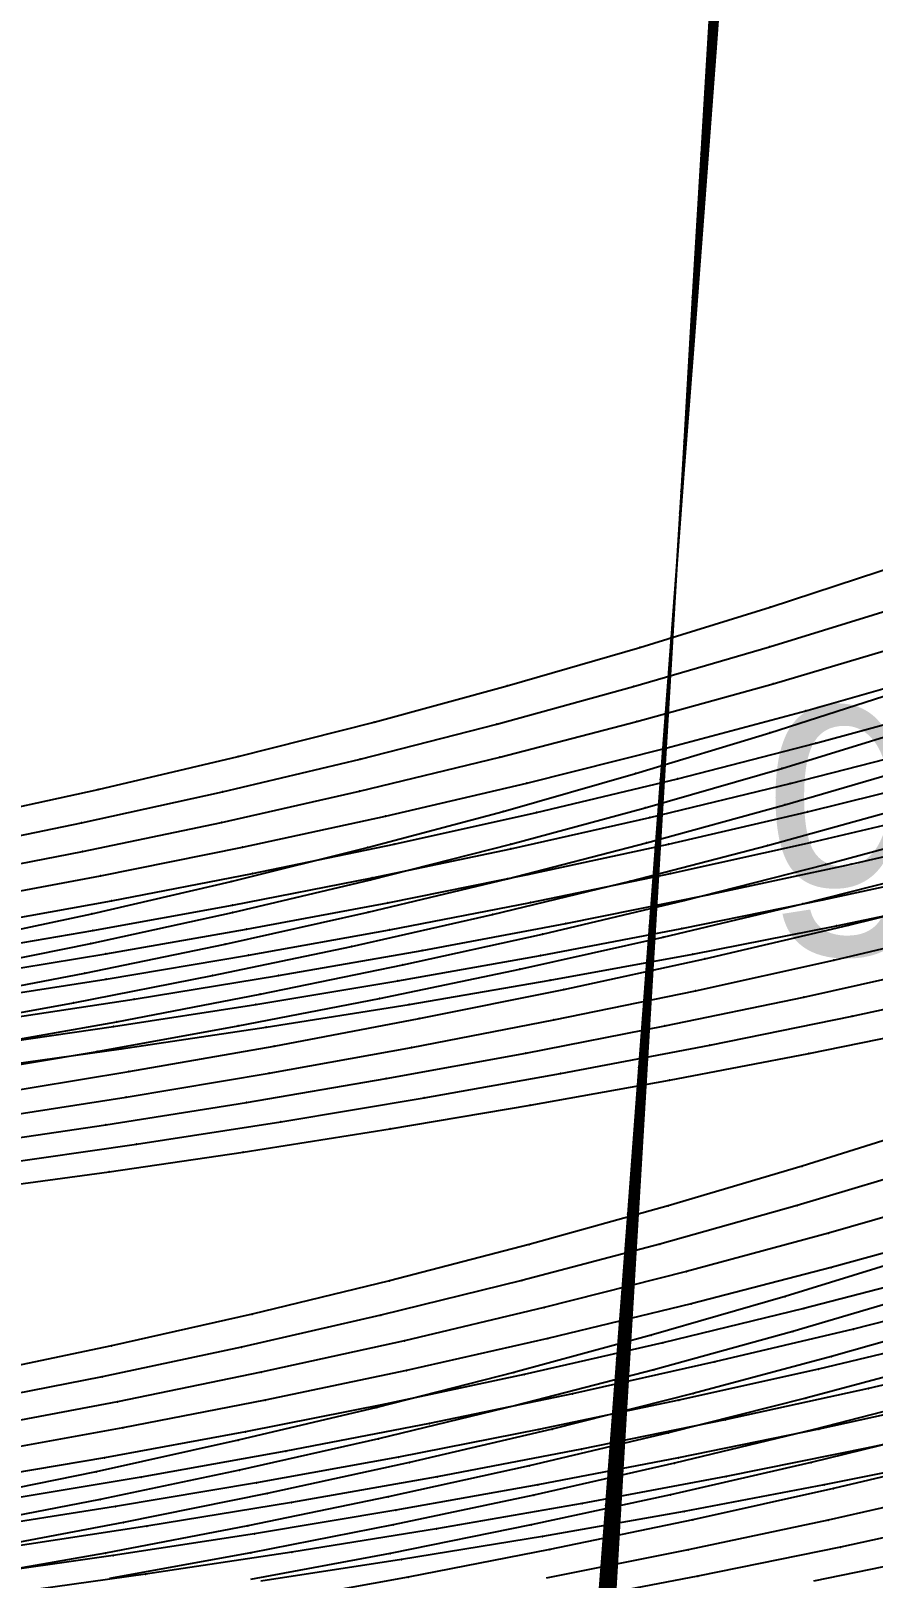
# Model space of a CAD drawing. Extents: x -2408 to 1029, y -526 to 2095.
# Drawn here: x 74.6 to 163.9, y 758.6 to 922.5 of the extents above; entities that cross this region are included whole.
import ezdxf

# ---------------------------------------------------------------- set-up
doc = ezdxf.new("R2010")
doc.units = 0
doc.layers.add('TEXT', color=7, linetype='Continuous')

# ---------------------------------------------------------------- blocks, each defined once
blk = doc.blocks.new(' -30')
at = {"layer": '1'}
for points in [[(73.717036, 1011.77609), (88.621168, 1015.021706), (103.469701, 1018.514085), (117.89867, 1022.167002), (132.006587, 1025.996081), (146.046572, 1030.066786), (159.896121, 1034.343554), (173.786965, 1038.89631)], [(175.89827, 965.724167), (161.474439, 961.294645), (147.270055, 957.182145), (132.709902, 953.223638), (118.164563, 949.522165), (103.484284, 946.035751), (88.398786, 942.707071), (73.615428, 939.68744)]]:
    blk.add_lwpolyline(points, dxfattribs=at)
at = {"layer": '14'}
for points in [[(72.836435, 998.623553), (87.952669, 1001.852721), (102.740143, 1005.267383), (117.185724, 1008.860491), (131.56911, 1012.69644), (145.60942, 1016.694667), (159.855558, 1021.012956), (174.025488, 1025.573994)], [(177.890002, 979.692252), (163.289057, 975.10716), (149.057305, 970.891915), (134.311954, 966.791847), (119.499399, 962.940196), (104.958488, 959.413145), (90.028472, 956.046163), (75.046687, 952.918675)]]:
    blk.add_lwpolyline(points, dxfattribs=at)
at = {"layer": '3'}
for p in [(159.896121, 1034.343554), (146.046572, 1030.066786), (132.006587, 1025.996081), (117.89867, 1022.167002), (159.855558, 1021.012956), (103.469701, 1018.514085), (145.60942, 1016.694667), (88.621168, 1015.021706), (131.56911, 1012.69644), (117.185724, 1008.860491), (102.740143, 1005.267383), (87.952669, 1001.852721), (163.289057, 975.10716), (149.057305, 970.891915), (134.311954, 966.791847), (119.499399, 962.940196), (161.474439, 961.294645), (104.958488, 959.413145), (90.028472, 956.046163), (147.270055, 957.182145), (132.709902, 953.223638), (118.164563, 949.522165), (103.484284, 946.035751), (88.398786, 942.707071), (-273.518252, 459.303073), (-274.691014, 443.778063), (-275.86766, 428.304753), (-277.042325, 412.779884), (-278.21354, 397.254754), (-279.349544, 382.208615), (-280.523073, 366.683647), (-281.657577, 351.675743), (-282.83071, 336.150751), (-283.991246, 320.791318), (-285.164421, 305.266334)]:
    blk.add_point(p, dxfattribs=at)
at = {"layer": '8'}
blk.add_lwpolyline([(-267.785759, 536.391029), (-268.970889, 520.885647), (-270.140575, 505.316837), (-271.278187, 489.841572), (-272.408891, 474.313432), (-273.518252, 459.303073), (-274.691014, 443.778063), (-275.86766, 428.304753), (-277.042325, 412.779884), (-278.21354, 397.254754), (-279.349544, 382.208615), (-280.523073, 366.683647), (-281.657577, 351.675743), (-282.83071, 336.150751), (-283.991246, 320.791318), (-285.164421, 305.266334), (-286.316888, 290.015761), (-287.446104, 275.072392), (-287.709846, 271.582108)], dxfattribs=at)
at = {"layer": 'TEXT', "color": 7}
blk.add_text('g05-30', height=25, dxfattribs=at).set_placement((159.04, 1004.64))
blk = doc.blocks.new(' -31')
at = {"layer": '1'}
for points in [[(72.14837, 1008.460502), (86.862908, 1011.468573), (101.799206, 1014.765756), (116.409491, 1018.244322), (130.915001, 1021.952954), (145.402375, 1025.916377), (159.820729, 1030.124264), (173.680122, 1034.422597), (187.948491, 1039.111016), (202.267384, 1044.080894), (216.377326, 1049.225897), (230.842432, 1054.725603), (244.823244, 1060.210773), (257.632027, 1065.31395), (258.772705, 1065.768421), (273.166301, 1071.517705), (287.449371, 1077.224037), (301.723401, 1082.927756), (315.696725, 1088.512205), (325.652237, 1092.491531), (332.130361, 1078.422281), (338.4346, 1064.730689), (344.82474, 1050.852546)], [(347.677331, 1025.336233), (333.684744, 1019.743), (319.5571, 1014.098568), (305.542513, 1008.502237), (291.223184, 1002.787725), (287.16589, 1001.172028), (286.552792, 1000.924835), (277.016839, 997.130407), (262.706587, 991.540984), (248.583159, 986.212805), (234.087524, 980.916619), (219.857867, 975.87892), (205.622968, 971.021377), (191.274264, 966.332788), (176.777294, 961.830073), (162.292495, 957.58023), (147.544273, 953.509194), (132.93039, 949.727028), (118.347098, 946.195779), (103.622757, 942.869792), (88.846664, 939.767564), (74.028881, 936.886349)]]:
    blk.add_lwpolyline(points, dxfattribs=at)
at = {"layer": '14'}
for points in [[(72.810402, 995.648884), (87.8611, 998.699277), (102.856623, 1001.980323), (117.515395, 1005.43791), (132.396191, 1009.209824), (146.642882, 1013.073175), (161.106041, 1017.252778), (175.217085, 1021.585355)], [(177.406281, 975.297875), (162.757441, 970.925727), (148.187858, 966.836368), (133.553548, 962.983394), (118.589086, 959.300981), (103.838785, 955.919554), (89.038004, 952.766953), (74.080566, 949.818442)]]:
    blk.add_lwpolyline(points, dxfattribs=at)
at = {"layer": '3'}
for p in [(159.820729, 1030.124264), (145.402375, 1025.916377), (130.915001, 1021.952954), (116.409491, 1018.244322), (161.106041, 1017.252778), (101.799206, 1014.765756), (146.642882, 1013.073175), (86.862908, 1011.468573), (132.396191, 1009.209824), (117.515395, 1005.43791), (102.856623, 1001.980323), (87.8611, 998.699277), (162.757441, 970.925727), (148.187858, 966.836368), (133.553548, 962.983394), (118.589086, 959.300981), (162.292495, 957.58023), (103.838785, 955.919554), (89.038004, 952.766953), (147.544273, 953.509194), (132.93039, 949.727028), (118.347098, 946.195779), (103.622757, 942.869792), (88.846664, 939.767564), (-274.514607, 447.192397), (-275.651862, 431.847157), (-276.780583, 416.554046), (-277.908851, 401.208165), (-279.044466, 385.76366), (-280.174425, 370.417898), (-281.309176, 355.012686), (-282.439101, 339.666924), (-283.568809, 324.321148), (-284.686106, 309.145322)]:
    blk.add_point(p, dxfattribs=at)
at = {"layer": '8'}
blk.add_lwpolyline([(-267.785759, 539.896202), (-268.971377, 523.980308), (-270.0986, 508.584758), (-271.194162, 493.295128), (-272.281755, 477.946298), (-273.387537, 462.538378), (-274.514607, 447.192397), (-275.651862, 431.847157), (-276.780583, 416.554046), (-277.908851, 401.208165), (-279.044466, 385.76366), (-280.174425, 370.417898), (-281.309176, 355.012686), (-282.439101, 339.666924), (-283.568809, 324.321148), (-284.686106, 309.145322), (-285.815989, 293.799556), (-286.918402, 278.82658), (-287.709846, 268.076897)], dxfattribs=at)
blk = doc.blocks.new(' -32')
at = {"layer": '1'}
for points in [[(72.240179, 1005.584932), (86.979833, 1008.449899), (101.702285, 1011.534519), (116.349741, 1014.839147), (131.220497, 1018.445942), (145.752876, 1022.224506), (160.195872, 1026.232034), (174.597374, 1030.48259), (188.631312, 1034.876482), (202.885353, 1039.597651), (217.472892, 1044.690018), (231.574709, 1049.847768), (245.806485, 1055.258173), (259.789032, 1060.730029), (271.347237, 1065.315628), (274.125396, 1066.417904), (288.46595, 1072.11752), (302.608638, 1077.738949), (316.60916, 1083.304246), (330.685428, 1088.900002), (339.422607, 1092.373505), (345.916914, 1078.269089)], [(354.172729, 1022.342552), (340.32829, 1016.828539), (326.21317, 1011.215339), (311.875114, 1005.523453), (300.883141, 1001.169281), (300.238895, 1000.912933), (297.489484, 999.824994), (283.125429, 994.180019), (268.751064, 988.674201), (254.273598, 983.326862), (239.671953, 978.105214), (225.089148, 973.051832), (210.364599, 968.146057), (195.655611, 963.47221), (181.238031, 959.126345), (166.393119, 954.903956), (151.730816, 950.981879), (136.760752, 947.22716), (121.639578, 943.684047), (106.560619, 940.393873), (91.330345, 937.310262), (76.160148, 934.470587)]]:
    blk.add_lwpolyline(points, dxfattribs=at)
at = {"layer": '14'}
for points in [[(72.280071, 992.674386), (87.220682, 995.546043), (102.112174, 998.629703), (117.256923, 1002.009589), (132.044623, 1005.561161), (146.773454, 1009.351388), (161.438868, 1013.38084), (176.326034, 1017.737286)], [(180.556721, 972.165743), (166.062207, 967.992017), (151.030064, 963.923373), (135.934062, 960.09737), (121.133007, 956.593085), (105.925133, 953.240219), (90.667766, 950.121329), (75.889856, 947.327482)]]:
    blk.add_lwpolyline(points, dxfattribs=at)
at = {"layer": '3'}
for p in [(160.195872, 1026.232034), (145.752876, 1022.224506), (131.220497, 1018.445942), (116.349741, 1014.839147), (161.438868, 1013.38084), (101.702285, 1011.534519), (146.773454, 1009.351388), (86.979833, 1008.449899), (132.044623, 1005.561161), (117.256923, 1002.009589), (102.112174, 998.629703), (87.220682, 995.546043), (166.062207, 967.992017), (151.030064, 963.923373), (135.934062, 960.09737), (121.133007, 956.593085), (166.393119, 954.903956), (105.925133, 953.240219), (90.667766, 950.121329), (151.730816, 950.981879), (136.760752, 947.22716), (121.639578, 943.684047), (106.560619, 940.393873), (91.330345, 937.310262), (-274.251194, 451.939413), (-275.344252, 436.80376), (-276.431543, 421.721797), (-277.517392, 406.585633), (-278.609211, 391.348216), (-279.695318, 376.212082), (-280.782325, 361.076011), (-281.87353, 345.878914), (-282.959968, 330.742801), (-284.033857, 315.781003), (-285.120378, 300.644871)]:
    blk.add_point(p, dxfattribs=at)
at = {"layer": '8'}
blk.add_lwpolyline([(-267.785759, 543.401413), (-268.935325, 527.582206), (-270.014405, 512.479487), (-271.068283, 497.415128), (-272.113179, 482.276074), (-273.171797, 467.07604), (-274.251194, 451.939413), (-275.344252, 436.80376), (-276.431543, 421.721797), (-277.517392, 406.585633), (-278.609211, 391.348216), (-279.695318, 376.212082), (-280.782325, 361.076011), (-281.87353, 345.878914), (-282.959968, 330.742801), (-284.033857, 315.781003), (-285.120378, 300.644871), (-286.231128, 285.17165), (-287.314048, 270.085635), (-287.709846, 264.571705)], dxfattribs=at)
blk = doc.blocks.new(' -33')
at = {"layer": '1'}
for points in [[(73.568401, 1003.015074), (88.889137, 1005.874152), (103.945344, 1008.904018), (119.123582, 1012.196621), (134.079505, 1015.688423), (148.839588, 1019.383526), (163.675903, 1023.352798), (178.271132, 1027.510495), (192.971397, 1031.957475), (207.179358, 1036.510142), (221.72836, 1041.429301), (236.236683, 1046.582096), (250.637788, 1051.918362), (264.767873, 1057.335993), (279.065367, 1062.943275), (285.062695, 1065.316849), (293.363699, 1068.602246), (307.309375, 1074.134018), (321.33089, 1079.704903), (335.201751, 1085.223713), (349.071618, 1090.749711)], [(351.214287, 1015.587585), (336.924522, 1009.942887), (322.617196, 1004.311147), (314.599247, 1001.169128), (313.911743, 1000.89592), (308.153438, 998.643203), (293.983596, 993.144724), (279.776812, 987.744295), (265.567846, 982.512143), (251.24589, 977.424028), (236.778171, 972.451509), (222.351953, 967.667013), (207.617936, 962.994501), (193.064115, 958.612652), (178.346321, 954.423466), (163.665673, 950.487449), (149.114829, 946.819649), (134.323275, 943.323471), (119.404475, 940.02864), (104.517089, 936.966438), (89.418252, 934.084416), (74.450729, 931.441655)]]:
    blk.add_lwpolyline(points, dxfattribs=at)
at = {"layer": '14'}
for points in [[(71.239332, 989.703083), (86.024921, 992.395824), (100.780213, 995.286277), (115.486739, 998.382131), (130.456307, 1001.769517), (145.062039, 1005.314683), (159.61126, 1009.086484), (173.797025, 1012.999371)], [(181.175863, 968.403239), (166.379039, 964.334894), (151.520569, 960.496388), (136.31871, 956.819283), (121.349292, 953.43957), (106.33147, 950.282574), (91.26954, 947.344777), (76.050213, 944.601286)]]:
    blk.add_lwpolyline(points, dxfattribs=at)
at = {"layer": '3'}
for p in [(163.675903, 1023.352798), (148.839588, 1019.383526), (134.079505, 1015.688423), (119.123582, 1012.196621), (103.945344, 1008.904018), (159.61126, 1009.086484), (88.889137, 1005.874152), (145.062039, 1005.314683), (130.456307, 1001.769517), (115.486739, 998.382131), (100.780213, 995.286277), (86.024921, 992.395824), (166.379039, 964.334894), (151.520569, 960.496388), (136.31871, 956.819283), (121.349292, 953.43957), (106.33147, 950.282574), (163.665673, 950.487449), (91.26954, 947.344777), (149.114829, 946.819649), (134.323275, 943.323471), (119.404475, 940.02864), (104.517089, 936.966438), (89.418252, 934.084416), (-274.205876, 453.765856), (-275.298994, 438.249628), (-276.386789, 422.78847), (-277.472884, 407.271753), (-278.521339, 392.271899), (-279.607435, 376.755195), (-280.69455, 361.238558), (-281.78593, 345.659346), (-282.87251, 330.142659), (-283.946509, 314.80467), (-285.033146, 299.287995)]:
    blk.add_point(p, dxfattribs=at)
at = {"layer": '8'}
blk.add_lwpolyline([(-267.785759, 546.906624), (-268.899621, 531.204159), (-269.972668, 515.818523), (-271.026283, 500.384906), (-272.070381, 484.865302), (-273.084857, 469.903824), (-274.205876, 453.765856), (-275.298994, 438.249628), (-276.386789, 422.78847), (-277.472884, 407.271753), (-278.521339, 392.271899), (-279.607435, 376.755195), (-280.69455, 361.238558), (-281.78593, 345.659346), (-282.87251, 330.142659), (-283.946509, 314.80467), (-285.033146, 299.287995), (-286.101627, 284.031138), (-287.161297, 268.899653), (-287.709846, 261.066513)], dxfattribs=at)
blk = doc.blocks.new(' -34')
at = {"layer": '1'}
for points in [[(74.945261, 1000.509818), (90.055324, 1003.215849), (105.018224, 1006.101256), (120.049031, 1009.218044), (135.1284, 1012.579824), (150.057391, 1016.1527), (164.758572, 1019.91402), (179.568786, 1023.950956), (194.379777, 1028.240371), (209.054884, 1032.744153), (223.482136, 1037.425702), (238.006944, 1042.392402), (252.197434, 1047.46892), (266.586454, 1052.815817), (281.016151, 1058.348302), (295.30853, 1063.94776), (298.778954, 1065.316315), (309.449209, 1069.524197), (323.790231, 1075.183594), (337.957864, 1080.777469), (351.903869, 1086.286333)], [(352.340214, 1010.61292), (338.105237, 1005.014728), (328.316116, 1001.167145), (327.640305, 1000.900879), (323.77489, 999.382238), (309.583376, 993.859295), (295.338138, 988.470214), (281.109108, 983.246678), (266.762095, 978.134692), (252.286896, 973.137388), (237.838157, 968.31986), (223.103092, 963.607844), (208.533138, 959.17013), (193.822696, 954.922633), (179.127966, 950.917417), (164.555811, 947.175497), (149.750125, 943.602201), (134.836432, 940.230283), (119.93429, 937.083574), (104.830533, 934.115456), (89.846717, 931.384189)]]:
    blk.add_lwpolyline(points, dxfattribs=at)
at = {"layer": '14'}
for points in [[(75.404584, 987.702822), (90.625, 990.405908), (105.81543, 993.310709), (120.957217, 996.424341), (135.743597, 999.690057), (150.786846, 1003.25315), (165.773418, 1007.04932), (180.699119, 1011.079142)], [(178.070848, 963.777746), (163.47022, 959.995221), (148.521494, 956.358438), (133.815609, 953.008436), (119.06352, 949.868753), (104.26908, 946.936219), (89.315343, 944.18609), (74.447671, 941.655685)]]:
    blk.add_lwpolyline(points, dxfattribs=at)
at = {"layer": '3'}
for p in [(164.758572, 1019.91402), (150.057391, 1016.1527), (135.1284, 1012.579824), (120.049031, 1009.218044), (165.773418, 1007.04932), (105.018224, 1006.101256), (90.055324, 1003.215849), (150.786846, 1003.25315), (135.743597, 999.690057), (120.957217, 996.424341), (105.81543, 993.310709), (90.625, 990.405908), (163.47022, 959.995221), (148.521494, 956.358438), (133.815609, 953.008436), (119.06352, 949.868753), (104.26908, 946.936219), (164.555811, 947.175497), (89.315343, 944.18609), (149.750125, 943.602201), (134.836432, 940.230283), (119.93429, 937.083574), (104.830533, 934.115456), (-273.986686, 458.166258), (-275.034671, 442.905221), (-276.08056, 427.700825), (-277.124562, 412.439522), (-278.165872, 397.178028), (-279.215287, 381.810336), (-280.258805, 366.549018), (-281.306995, 351.223613), (-282.350378, 335.962271), (-283.393533, 320.700933), (-284.424243, 305.622657)]:
    blk.add_point(p, dxfattribs=at)
at = {"layer": '8'}
blk.add_lwpolyline([(-267.785759, 550.411797), (-268.864277, 534.845587), (-269.931037, 519.185757), (-270.942401, 504.021099), (-271.944262, 488.756954), (-272.951471, 473.493179), (-273.986686, 458.166258), (-275.034671, 442.905221), (-276.08056, 427.700825), (-277.124562, 412.439522), (-278.165872, 397.178028), (-279.215287, 381.810336), (-280.258805, 366.549018), (-281.306995, 351.223613), (-282.350378, 335.962271), (-283.393533, 320.700933), (-284.424243, 305.622657), (-285.467563, 290.361306), (-286.525887, 274.88048), (-287.534775, 260.122312), (-287.709846, 257.561302)], dxfattribs=at)
blk = doc.blocks.new(' -35')
at = {"layer": '1'}
for points in [[(73.202795, 997.542292), (88.10029, 1000.067095), (102.886466, 1002.761205), (117.715613, 1005.661029), (132.402557, 1008.742196), (147.14449, 1012.057185), (162.022554, 1015.636288), (176.658411, 1019.391969), (191.655861, 1023.485728), (206.169946, 1027.687836), (220.786767, 1032.164237), (235.164821, 1036.810364), (249.762016, 1041.7702), (263.998619, 1046.832929), (278.099179, 1052.042997), (292.219216, 1057.421194), (306.303614, 1062.892786), (312.493324, 1065.319824), (320.732604, 1068.550538), (334.993237, 1074.162745), (349.26085, 1079.793399)], [(352.979751, 1005.437899), (342.032928, 1001.165466), (341.328278, 1000.889893), (338.645045, 999.843195), (324.395031, 994.319508), (310.122707, 988.916618), (295.777125, 983.645488), (281.137255, 978.433597), (266.689322, 973.449837), (251.956224, 968.528416), (237.405527, 963.853334), (222.877869, 959.398779), (208.204056, 955.124754), (193.609526, 951.100939), (178.818648, 947.251648), (164.247615, 943.680786), (149.353601, 940.252384), (134.579422, 937.067447), (119.596453, 934.051586), (104.785757, 931.276596)]]:
    blk.add_lwpolyline(points, dxfattribs=at)
at = {"layer": '14'}
for points in [[(73.510673, 984.725601), (88.526659, 987.248361), (103.510309, 989.956076), (118.465264, 992.856953), (133.372515, 995.958266), (148.562666, 999.348473), (163.373171, 1002.887081), (178.129693, 1006.645898)], [(183.744555, 961.62825), (168.731563, 957.828542), (154.048305, 954.33759), (138.932362, 950.971169), (123.770254, 947.820037), (108.565897, 944.880925), (93.199124, 942.128623), (77.922058, 939.599068)]]:
    blk.add_lwpolyline(points, dxfattribs=at)
at = {"layer": '3'}
for p in [(162.022554, 1015.636288), (147.14449, 1012.057185), (132.402557, 1008.742196), (117.715613, 1005.661029), (102.886466, 1002.761205), (163.373171, 1002.887081), (88.10029, 1000.067095), (148.562666, 999.348473), (133.372515, 995.958266), (118.465264, 992.856953), (103.510309, 989.956076), (88.526659, 987.248361), (168.731563, 957.828542), (154.048305, 954.33759), (138.932362, 950.971169), (123.770254, 947.820037), (108.565897, 944.880925), (164.247615, 943.680786), (93.199124, 942.128623), (149.353601, 940.252384), (134.579422, 937.067447), (119.596453, 934.051586), (-274.814074, 447.09247), (-275.861032, 431.524137), (-276.86279, 416.548675), (-277.861106, 401.572977), (-278.866672, 386.488486), (-279.866481, 371.512893), (-280.866942, 356.537344), (-281.871547, 341.496161), (-282.871413, 326.520576), (-283.902178, 311.081352)]:
    blk.add_point(p, dxfattribs=at)
at = {"layer": '8'}
blk.add_lwpolyline([(-267.785759, 553.917007), (-268.864741, 537.978135), (-269.889514, 522.580979), (-270.900485, 507.06701), (-271.860093, 492.088782), (-272.822973, 477.110772), (-273.811471, 462.067876), (-274.814074, 447.09247), (-275.861032, 431.524137), (-276.86279, 416.548675), (-277.861106, 401.572977), (-278.866672, 386.488486), (-279.866481, 371.512893), (-280.866942, 356.537344), (-281.871547, 341.496161), (-282.871413, 326.520576), (-283.902178, 311.081352), (-284.902103, 296.105773), (-285.902076, 281.130196), (-286.918041, 265.914754), (-287.709846, 254.05611)], dxfattribs=at)
blk = doc.blocks.new(' -36')
at = {"layer": '1'}
for points in [[(74.419603, 995.127874), (89.460761, 997.580781), (104.380963, 1000.197104), (119.375387, 1003.01858), (134.224027, 1006.014801), (149.116599, 1009.235017), (163.875123, 1012.647883), (178.853424, 1016.344791), (193.504608, 1020.192428), (208.138447, 1024.267282), (222.669504, 1028.546404), (237.385666, 1033.120538), (251.782084, 1037.832761), (266.020717, 1042.723992), (280.281963, 1047.830555), (294.57199, 1053.124361), (308.728113, 1058.514717), (323.073791, 1064.090717), (326.210251, 1065.317764), (337.305057, 1069.658394), (351.458665, 1075.196744)], [(355.012627, 1000.877609), (341.959213, 995.842649), (327.665091, 990.406515), (313.365199, 985.106301), (298.96887, 979.947551), (284.431298, 974.897587), (269.941111, 970.007791), (255.322968, 965.246675), (240.723951, 960.691952), (225.785996, 956.252088), (211.066507, 952.102962), (196.44568, 948.202843), (181.61533, 944.469296), (166.641703, 940.921957), (151.713226, 937.602397), (136.533123, 934.443816), (121.520277, 931.529785), (106.279591, 928.778564)]]:
    blk.add_lwpolyline(points, dxfattribs=at)
at = {"layer": '14'}
for points in [[(76.481717, 982.596073), (91.915827, 985.115354), (107.317923, 987.822959), (122.691895, 990.726963), (138.018479, 993.83393), (152.974345, 997.083633), (168.206966, 1000.626342), (183.385717, 1004.395141), (198.506597, 1008.390551), (213.237331, 1012.518376), (228.23233, 1016.962858), (243.158074, 1021.633519), (257.886976, 1026.487731), (272.666088, 1031.600028), (287.377879, 1036.903154), (301.54363, 1042.181581), (316.150261, 1047.766654), (330.362783, 1053.303469), (331.531143, 1053.761826), (331.531143, 1053.761826), (338.353084, 1038.945869), (344.860022, 1024.81404)], [(350.428123, 1012.721252), (338.938778, 1008.260973), (324.861905, 1002.891461), (310.637429, 997.630582), (296.362728, 992.506399), (282.056179, 987.509353), (267.692629, 982.640505), (253.205126, 977.903093), (238.733456, 973.364898), (224.20328, 969.017382), (209.441662, 964.827063), (194.792668, 960.895344), (180.089203, 957.171235), (165.024906, 953.581888), (150.222543, 950.273097), (135.376578, 947.166184), (120.490573, 944.258239), (105.44078, 941.523952), (90.485111, 939.003368), (74.786101, 936.556132)]]:
    blk.add_lwpolyline(points, dxfattribs=at)
at = {"layer": '3'}
for p in [(163.875123, 1012.647883), (149.116599, 1009.235017), (134.224027, 1006.014801), (119.375387, 1003.01858), (168.206966, 1000.626342), (104.380963, 1000.197104), (89.460761, 997.580781), (152.974345, 997.083633), (138.018479, 993.83393), (122.691895, 990.726963), (107.317923, 987.822959), (91.915827, 985.115354), (165.024906, 953.581888), (150.222543, 950.273097), (135.376578, 947.166184), (120.490573, 944.258239), (105.44078, 941.523952), (166.641703, 940.921957), (90.485111, 939.003368), (151.713226, 937.602397), (136.533123, 934.443816), (121.520277, 931.529785), (-274.724858, 449.432983), (-275.728562, 434.167), (-276.731204, 418.841461), (-277.729859, 403.515668), (-278.735334, 388.078504), (-279.735093, 372.752783), (-280.735647, 357.427113), (-281.740432, 342.034287), (-282.740442, 326.708584), (-283.727838, 311.574727)]:
    blk.add_point(p, dxfattribs=at)
at = {"layer": '8'}
blk.add_lwpolyline([(-267.785759, 557.422218), (-268.829755, 541.650889), (-269.848107, 526.003867), (-270.816633, 510.809799), (-271.776098, 495.481495), (-272.737112, 480.153301), (-273.723161, 464.758583), (-274.724858, 449.432983), (-275.728562, 434.167), (-276.731204, 418.841461), (-277.729859, 403.515668), (-278.735334, 388.078504), (-279.735093, 372.752783), (-280.735647, 357.427113), (-281.740432, 342.034287), (-282.740442, 326.708584), (-283.727838, 311.574727), (-284.727862, 296.249042), (-285.72795, 280.923341), (-286.727251, 265.609378), (-287.709846, 250.5509)], dxfattribs=at)
blk = doc.blocks.new(' -37')
at = {"layer": '1'}
for points in [[(74.49534, 992.583849), (89.510965, 994.928311), (104.601794, 997.462747), (119.558447, 1000.158091), (134.488433, 1003.039354), (149.358465, 1006.111226), (164.19812, 1009.390589), (178.614819, 1012.78758), (193.882304, 1016.617294), (208.518037, 1020.516576), (223.145579, 1024.640197), (237.847507, 1029.016523), (252.348872, 1033.564236), (266.603241, 1038.261127), (280.969472, 1043.218578), (295.267437, 1048.350026), (309.517842, 1053.631149), (323.960309, 1059.126424), (338.130296, 1064.619204), (339.925804, 1065.318832), (352.209141, 1070.105026)], [(355.579303, 995.816777), (341.223809, 990.374284), (326.713546, 985.019872), (312.254181, 979.859861), (298.025051, 974.926161), (283.478154, 970.017862), (268.968087, 965.28685), (254.315715, 960.702782), (239.918335, 956.399406), (225.151075, 952.199995), (210.505552, 948.252075), (195.627925, 944.462208), (181.036996, 940.95584), (166.062631, 937.568278), (151.222245, 934.417364), (136.163859, 931.425551)]]:
    blk.add_lwpolyline(points, dxfattribs=at)
at = {"layer": '14'}
for points in [[(76.399373, 980.027605), (91.645306, 982.408497), (106.785665, 984.951771), (121.894669, 987.674831), (136.97646, 990.58577), (152.011586, 993.691461), (166.668999, 996.927437), (181.613636, 1000.446725), (196.507032, 1004.17853), (211.345621, 1008.12333), (225.788865, 1012.18414), (240.508823, 1016.550555), (255.163712, 1021.129379), (269.623048, 1025.877159), (284.14063, 1030.870978), (298.59491, 1036.045353), (313.146264, 1041.429529), (327.498179, 1046.880215), (341.815176, 1052.421998), (345.247154, 1053.761826)], [(348.207575, 1006.573782), (333.75007, 1001.128419), (319.141126, 995.796442), (304.48299, 990.600012), (289.793064, 985.533452), (275.043086, 980.604876), (260.164446, 975.817985), (245.301592, 971.239952), (230.203103, 966.811774), (215.218174, 962.648655), (200.175046, 958.69944), (185.077403, 954.962813), (170.333237, 951.528665), (155.139041, 948.207013), (139.901328, 945.091725), (124.623707, 942.179807), (109.179194, 939.445591), (93.832485, 936.927775), (78.337437, 934.575235)]]:
    blk.add_lwpolyline(points, dxfattribs=at)
at = {"layer": '3'}
for p in [(164.19812, 1009.390589), (149.358465, 1006.111226), (134.488433, 1003.039354), (119.558447, 1000.158091), (104.601794, 997.462747), (166.668999, 996.927437), (89.510965, 994.928311), (152.011586, 993.691461), (136.97646, 990.58577), (121.894669, 987.674831), (106.785665, 984.951771), (91.645306, 982.408497), (170.333237, 951.528665), (155.139041, 948.207013), (139.901328, 945.091725), (124.623707, 942.179807), (109.179194, 939.445591), (93.832485, 936.927775), (166.062631, 937.568278), (151.222245, 934.417364), (-274.46069, 454.560548), (-275.424583, 439.566741), (-276.425412, 423.951793), (-277.381598, 408.957502), (-278.336233, 393.963106), (-279.299279, 378.854898), (-280.256221, 363.860666), (-281.217806, 348.797753), (-282.174623, 333.803491), (-283.131186, 318.809211), (-284.118728, 303.329621)]:
    blk.add_point(p, dxfattribs=at)
at = {"layer": '8'}
blk.add_lwpolyline([(-267.785759, 560.927429), (-268.795142, 545.34185), (-269.765149, 530.114361), (-270.732745, 514.613438), (-271.650701, 499.616754), (-272.567585, 484.620003), (-273.5058, 469.554919), (-274.46069, 454.560548), (-275.424583, 439.566741), (-276.425412, 423.951793), (-277.381598, 408.957502), (-278.336233, 393.963106), (-279.299279, 378.854898), (-280.256221, 363.860666), (-281.217806, 348.797753), (-282.174623, 333.803491), (-283.131186, 318.809211), (-284.118728, 303.329621), (-285.075416, 288.33535), (-286.057556, 272.942613), (-287.025861, 257.766222), (-287.709846, 247.045708)], dxfattribs=at)
blk = doc.blocks.new(' -38')
at = {"layer": '1'}
for points in [[(77.276361, 990.485047), (92.482815, 992.792346), (107.804191, 995.293821), (123.016186, 997.959636), (138.273801, 1000.824781), (153.322849, 1003.849998), (168.500453, 1007.11267), (183.235101, 1010.4933), (198.316014, 1014.177251), (213.128926, 1018.018919), (228.09919, 1022.129395), (242.599865, 1026.33312), (257.447983, 1030.867697), (272.228826, 1035.616539), (286.486875, 1040.421015), (301.133357, 1045.567185), (315.692085, 1050.865387), (330.229563, 1056.311505), (344.275493, 1061.693402)], [(344.128589, 986.416153), (329.60502, 981.207307), (315.174494, 976.166699), (300.041979, 971.031052), (285.892736, 966.381595), (271.183397, 961.723385), (256.567472, 957.290031), (241.745368, 953.00383), (227.176045, 949.002989), (212.243566, 945.11853), (197.426699, 941.475858), (182.395818, 937.991698), (167.365762, 934.716064), (152.248748, 931.626818), (137.299767, 928.769494)]]:
    blk.add_lwpolyline(points, dxfattribs=at)
at = {"layer": '14'}
for points in [[(74.6129, 977.268679), (89.481256, 979.47277), (104.404222, 981.849582), (119.220692, 984.378815), (134.014915, 987.079317), (148.768111, 989.954893), (163.483969, 993.016082), (178.513735, 996.353236), (193.142249, 999.812041), (207.722623, 1003.469562), (222.251785, 1007.326255), (237.068672, 1011.480938), (251.484607, 1015.741065), (265.839999, 1020.199777), (280.001393, 1024.812972), (294.904799, 1029.89651), (309.0697, 1034.92466), (323.338564, 1040.157322), (337.405313, 1045.452835), (351.437154, 1050.840185)], [(354.421862, 1003.75921), (340.284165, 998.532283), (325.998783, 993.403265), (311.682901, 988.399044), (297.31357, 983.509987), (282.898169, 978.759315), (268.354946, 974.143311), (253.83341, 969.726377), (239.076039, 965.446552), (224.441367, 961.41823), (209.753002, 957.58873), (195.014266, 953.956908), (179.902294, 950.44814), (165.071806, 947.211889), (150.20081, 944.167781), (135.292497, 941.313157), (120.216259, 938.622201), (105.242719, 936.136924), (90.241725, 933.824134), (75.09389, 931.657668)]]:
    blk.add_lwpolyline(points, dxfattribs=at)
at = {"layer": '3'}
for p in [(168.500453, 1007.11267), (153.322849, 1003.849998), (138.273801, 1000.824781), (123.016186, 997.959636), (107.804191, 995.293821), (92.482815, 992.792346), (163.483969, 993.016082), (148.768111, 989.954893), (134.014915, 987.079317), (119.220692, 984.378815), (104.404222, 981.849582), (89.481256, 979.47277), (165.071806, 947.211889), (150.20081, 944.167781), (135.292497, 941.313157), (120.216259, 938.622201), (105.242719, 936.136924), (167.365762, 934.716064), (90.241725, 933.824134), (152.248748, 931.626818), (-274.415279, 456.386928), (-275.379307, 441.05821), (-276.337063, 425.79129), (-277.29365, 410.462126), (-278.248356, 395.132831), (-279.211341, 379.687194), (-280.168331, 364.358045), (-281.125668, 349.028933), (-282.087019, 333.629568), (-283.043701, 318.300389), (-283.987853, 303.171853)]:
    blk.add_point(p, dxfattribs=at)
at = {"layer": '8'}
blk.add_lwpolyline([(-267.785759, 564.432602), (-268.79559, 548.4989), (-269.765673, 532.931308), (-270.690884, 517.781071), (-271.608583, 502.449512), (-272.524328, 487.117842), (-273.461049, 471.716247), (-274.415279, 456.386928), (-275.379307, 441.05821), (-276.337063, 425.79129), (-277.29365, 410.462126), (-278.248356, 395.132831), (-279.211341, 379.687194), (-280.168331, 364.358045), (-281.125668, 349.028933), (-282.087019, 333.629568), (-283.043701, 318.300389), (-283.987853, 303.171853), (-284.94464, 287.84268), (-285.901466, 272.513529), (-286.842971, 257.429392), (-287.709846, 243.540497)], dxfattribs=at)
blk = doc.blocks.new(' -39')
at = {"layer": '1'}
for points in [[(75.172832, 987.721968), (90.29707, 989.899544), (105.386845, 992.236619), (120.460439, 994.740936), (135.559119, 997.426291), (150.570357, 1000.280769), (165.50669, 1003.313833), (180.440507, 1006.549348), (195.457158, 1010.017214), (210.210505, 1013.637595), (224.999399, 1017.481557), (239.294236, 1021.404311), (254.516026, 1025.809017), (269.042059, 1030.236455), (283.595017, 1034.894707), (297.864698, 1039.672803), (312.292316, 1044.705744), (326.637272, 1049.894272), (340.954818, 1055.231175), (355.236348, 1060.664412)], [(354.766985, 985.34326), (340.474022, 980.249385), (326.050681, 975.254689), (311.673727, 970.402362), (297.01612, 965.605862), (282.544657, 961.04305), (267.955798, 956.631239), (253.377553, 952.421584), (238.61777, 948.366901), (223.934031, 944.541689), (209.151466, 940.896136), (194.373578, 937.45255), (179.378019, 934.159646), (164.51737, 931.092732)]]:
    blk.add_lwpolyline(points, dxfattribs=at)
at = {"layer": '14'}
for points in [[(77.478384, 975.220491), (92.727334, 977.421733), (108.033132, 979.798697), (123.230635, 982.330992), (137.684655, 984.904751), (153.540877, 987.921749), (168.638532, 990.993933), (183.343571, 994.184911), (198.356177, 997.652795), (213.320697, 1001.324315), (228.233832, 1005.199912), (242.73741, 1009.179982), (257.539702, 1013.459668), (272.281196, 1017.943193), (286.958863, 1022.629949), (301.43666, 1027.4724), (315.985113, 1032.543818), (330.476915, 1037.774917), (345.080031, 1043.199982)], [(349.417778, 996.917945), (334.768619, 991.716009), (320.089688, 986.639203), (305.355223, 981.684435), (289.831776, 976.640529), (275.657516, 972.211889), (260.764846, 967.754209), (245.630299, 963.44125), (230.622392, 959.385918), (215.560643, 955.534004), (200.44838, 951.884311), (185.713739, 948.529376), (170.511823, 945.27408), (155.269365, 942.215085), (139.989554, 939.349648), (124.53858, 936.651619), (109.193841, 934.162098), (93.696294, 931.829309), (78.300347, 929.680899)]]:
    blk.add_lwpolyline(points, dxfattribs=at)
at = {"layer": '3'}
for p in [(165.50669, 1003.313833), (150.570357, 1000.280769), (135.559119, 997.426291), (120.460439, 994.740936), (105.386845, 992.236619), (168.638532, 990.993933), (90.29707, 989.899544), (153.540877, 987.921749), (137.684655, 984.904751), (123.230635, 982.330992), (108.033132, 979.798697), (92.727334, 977.421733), (170.511823, 945.27408), (155.269365, 942.215085), (139.989554, 939.349648), (124.53858, 936.651619), (109.193841, 934.162098), (93.696294, 931.829309), (-274.282546, 459.667792), (-275.246262, 444.004141), (-276.205039, 428.403713), (-277.162254, 412.739694), (-278.117089, 397.075512), (-279.036457, 382.004404), (-279.993392, 366.340358), (-280.950853, 350.676325), (-281.868901, 335.652545), (-282.82573, 319.988481), (-283.769967, 304.529433)]:
    blk.add_point(p, dxfattribs=at)
at = {"layer": '8'}
blk.add_lwpolyline([(-267.785759, 567.937813), (-268.761361, 552.219541), (-269.683288, 537.119278), (-270.606945, 521.691267), (-271.525039, 506.024891), (-272.43938, 490.358287), (-273.330662, 475.332164), (-274.282546, 459.667792), (-275.246262, 444.004141), (-276.205039, 428.403713), (-277.162254, 412.739694), (-278.117089, 397.075512), (-279.036457, 382.004404), (-279.993392, 366.340358), (-280.950853, 350.676325), (-281.868901, 335.652545), (-282.82573, 319.988481), (-283.769967, 304.529433), (-284.72684, 288.865369), (-285.683773, 273.201326), (-286.607023, 258.088398), (-287.513962, 243.241959), (-287.709846, 240.035305)], dxfattribs=at)
blk = doc.blocks.new(' -40')
at = {"layer": '1'}
blk.add_lwpolyline([(75.9014, 985.406909), (91.115501, 987.517097), (106.487365, 989.812863), (121.653128, 992.244216), (136.614628, 994.810591), (151.722587, 997.578592), (166.954199, 1000.55893), (181.989532, 1003.697902), (196.937981, 1007.022716), (211.885231, 1010.557427), (226.895148, 1014.321071), (241.741659, 1018.257591), (256.469501, 1022.376035), (271.204094, 1026.712692), (285.983141, 1031.283686), (300.593819, 1036.021162), (315.29356, 1041.003823), (329.77987, 1046.10865), (344.369741, 1051.415679)], dxfattribs=at)
at = {"layer": '14'}
for points in [[(74.949028, 972.469717), (89.842056, 974.506415), (104.054228, 976.591735), (119.645877, 979.043594), (134.468834, 981.539629), (149.271798, 984.198976), (164.035464, 987.02462), (178.764458, 990.02629), (193.82849, 993.295913), (208.476288, 996.675499), (223.07946, 1000.244369), (237.635153, 1004.002928), (252.50054, 1008.052183), (266.951412, 1012.195616), (281.346333, 1016.528585), (295.682558, 1021.050542), (310.532791, 1025.954694), (324.74548, 1030.848572), (338.904251, 1035.896575), (353.179962, 1041.137101)], [(355.373379, 994.194059), (341.103706, 989.204328), (326.809043, 984.329167), (312.460237, 979.572827), (297.985237, 974.932961), (283.539905, 970.477412), (269.042873, 966.192814), (254.303845, 962.039126), (239.700788, 958.128461), (225.048384, 954.405727), (210.349543, 950.869867), (195.264972, 947.444333), (180.481349, 944.282595), (165.660123, 941.302486), (150.804193, 938.501618), (135.776107, 935.853619), (120.859171, 933.40286), (105.916393, 931.116184)]]:
    blk.add_lwpolyline(points, dxfattribs=at)
at = {"layer": '3'}
for p in [(166.954199, 1000.55893), (151.722587, 997.578592), (136.614628, 994.810591), (121.653128, 992.244216), (106.487365, 989.812863), (91.115501, 987.517097), (164.035464, 987.02462), (149.271798, 984.198976), (134.468834, 981.539629), (119.645877, 979.043594), (104.054228, 976.591735), (89.842056, 974.506415), (165.660123, 941.302486), (150.804193, 938.501618), (135.776107, 935.853619), (120.859171, 933.40286), (-275.025334, 448.495833), (-275.941816, 433.289154), (-276.856927, 418.017515), (-277.768833, 402.74571), (-278.68775, 387.352359), (-279.600857, 372.080598), (-280.514807, 356.808904), (-281.433164, 341.463909), (-282.346733, 326.192193), (-283.260105, 310.920447)]:
    blk.add_point(p, dxfattribs=at)
at = {"layer": '8'}
blk.add_lwpolyline([(-267.785759, 571.443024), (-268.761798, 555.388681), (-269.683819, 539.965584), (-270.565073, 524.935057), (-271.441614, 509.661164), (-272.313026, 494.386969), (-273.200802, 479.039445), (-274.106431, 463.76725), (-275.025334, 448.495833), (-275.941816, 433.289154), (-276.856927, 418.017515), (-277.768833, 402.74571), (-278.68775, 387.352359), (-279.600857, 372.080598), (-280.514807, 356.808904), (-281.433164, 341.463909), (-282.346733, 326.192193), (-283.260105, 310.920447), (-284.160995, 295.858099), (-285.074509, 280.58638), (-286.013561, 264.888237), (-286.917593, 249.775034), (-287.709846, 236.530113)], dxfattribs=at)

msp = doc.modelspace()

# ---------------------------------------------------------------- block references
at = {"layer": '1'}
for name, p in [(' -32', (420.69429, 460.98861)), (' -34', (420.69429, 460.98861)), (' -36', (420.69429, 460.98861)), (' -38', (420.69429, 460.98861)), (' -33', (420.69429, 460.98861)), (' -35', (420.69429, 460.98861)), (' -37', (420.69429, 460.98861)), (' -39', (420.69429, 460.98861)), (' -40', (420.69429, 460.98861)), (' -31', (420.69429, 460.98861)), (' -30', (420.69429, 460.98861)), (' -32', (-6.918598, -172.870121)), (' -34', (-6.929678, -172.869999)), (' -33', (-6.924133, -172.870029)), (' -31', (-6.913053, -172.870221)), (' -30', (-6.907502, -172.870213)), (' -38', (-6.951881, -172.870051)), (' -36', (-6.940789, -172.870126)), (' -39', (-6.957418, -172.869929)), (' -37', (-6.946326, -172.869989)), (' -35', (-6.935229, -172.87)), (' -40', (-6.962963, -172.869906))]:
    msp.add_blockref(name, p, dxfattribs=at)

doc.saveas('drawing.dxf')
